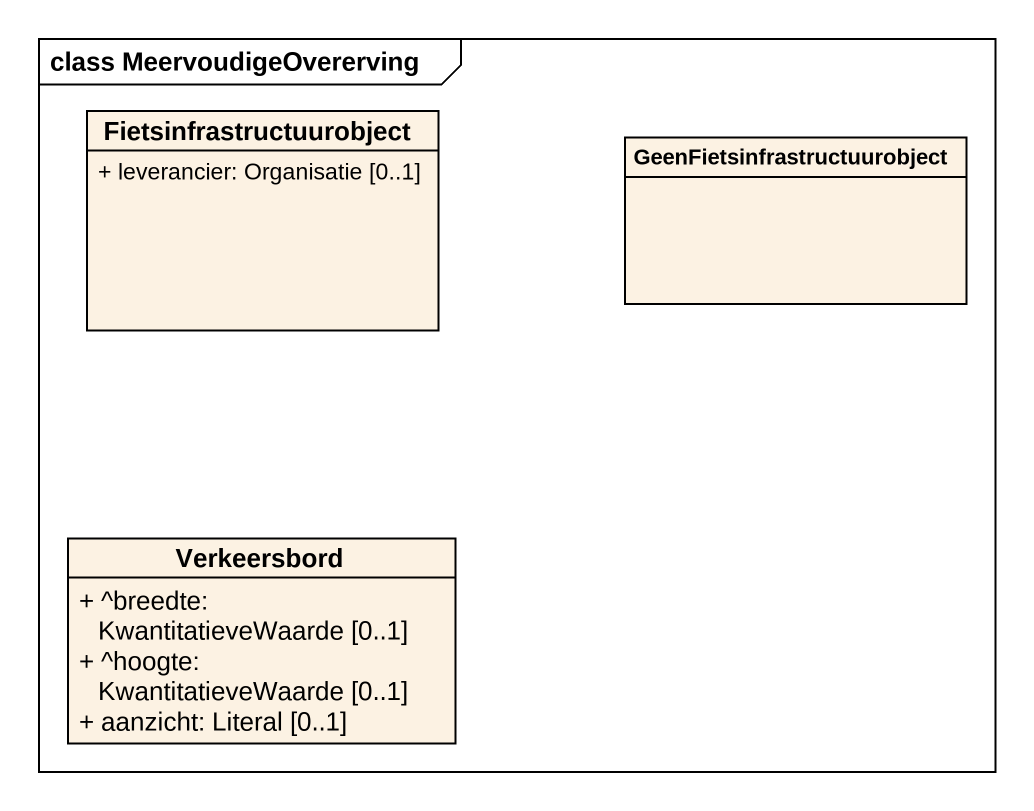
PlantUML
@startuml
mainframe class MeervoudigeOvererving
hide circle
hide empty members
skinparam classAttributeIconSize 0
class Fietsinfrastructuurobject {
  + leverancier: Organisatie [0..1]
}
class "GeenFietsinfrastructuurobject" as GeenFietsinfrastructuurobjec
class Verkeersbord {
  + ^breedte: KwantitatieveWaarde [0..1]
  + ^hoogte: KwantitatieveWaarde [0..1]
  + aanzicht: Literal [0..1]
}
@enduml
